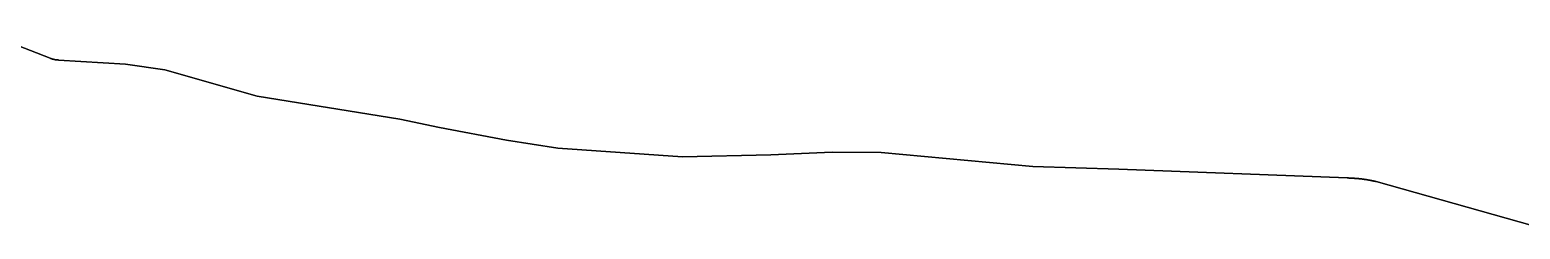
# Model space of a CAD drawing. Header units: inches. Extents: x 130170 to 284068, y 377793 to 804530.
# Drawn here: x 193601 to 195203, y 613534 to 613748 of the extents above; entities that cross this region are included whole.
import ezdxf

# ---------------------------------------------------------------- set-up
doc = ezdxf.new("R2010")
doc.units = ezdxf.units.IN
doc.header["$MEASUREMENT"] = 0
doc.layers.add('muni_il', color=7, linetype='Continuous')

msp = doc.modelspace()

# ---------------------------------------------------------------- linework, layer by layer
at = {"layer": 'muni_il'}
for points in [[(195230.1, 613533.6), (195048.3, 613584.7), (195048.1, 613584.8), (195047.9, 613584.8), (195047.7, 613584.9), (195047.5, 613584.9), (195047.3, 613585), (195047.1, 613585), (195046.9, 613585), (195046.7, 613585.1), (195046.5, 613585.1), (195046.3, 613585.2), (195046.2, 613585.2), (195046, 613585.3), (195045.8, 613585.3), (195045.6, 613585.3), (195045.4, 613585.4), (195045.2, 613585.4), (195045, 613585.5), (195044.8, 613585.5), (195044.6, 613585.6), (195044.4, 613585.6), (195044.2, 613585.6), (195044, 613585.7), (195043.8, 613585.7), (195043.6, 613585.8), (195043.4, 613585.8), (195043.2, 613585.8), (195043, 613585.9), (195042.8, 613585.9), (195042.6, 613585.9), (195042.4, 613586), (195042.2, 613586), (195042, 613586.1), (195041.8, 613586.1), (195041.6, 613586.1), (195041.4, 613586.2), (195041.3, 613586.2), (195041.1, 613586.2), (195040.9, 613586.3), (195040.7, 613586.3), (195040.5, 613586.4), (195040.3, 613586.4), (195040.1, 613586.4), (195039.9, 613586.5), (195039.7, 613586.5), (195039.5, 613586.5), (195039.3, 613586.6), (195039.1, 613586.6), (195038.9, 613586.6), (195038.7, 613586.7), (195038.5, 613586.7), (195038.3, 613586.7), (195038.1, 613586.8), (195037.9, 613586.8), (195037.7, 613586.8), (195037.5, 613586.8), (195037.3, 613586.9), (195037.1, 613586.9), (195036.9, 613586.9), (195036.7, 613587), (195036.5, 613587), (195036.3, 613587), (195036.1, 613587.1), (195035.9, 613587.1), (195035.7, 613587.1), (195035.5, 613587.1), (195035.3, 613587.2), (195035.1, 613587.2), (195034.9, 613587.2), (195034.7, 613587.3), (195034.5, 613587.3), (195034.3, 613587.3), (195034.1, 613587.3), (195033.9, 613587.4), (195033.7, 613587.4), (195033.5, 613587.4), (195033.3, 613587.4), (195033.1, 613587.5), (195033, 613587.5), (195032.8, 613587.5), (195032.6, 613587.5), (195032.4, 613587.6), (195032.2, 613587.6), (195032, 613587.6), (195031.8, 613587.6), (195031.6, 613587.7), (195031.4, 613587.7), (195031.2, 613587.7), (195031, 613587.7), (195030.8, 613587.7), (195030.6, 613587.8), (195030.4, 613587.8), (195030.2, 613587.8), (195030, 613587.8), (195029.8, 613587.8), (195029.6, 613587.9), (195029.4, 613587.9), (195029.2, 613587.9), (195029, 613587.9), (195028.8, 613587.9), (195028.6, 613588), (195028.4, 613588), (195028.2, 613588), (195028, 613588), (195027.8, 613588), (195027.6, 613588.1), (195027.4, 613588.1), (195027.2, 613588.1), (195027, 613588.1), (195026.8, 613588.1), (195026.6, 613588.1), (195026.4, 613588.2), (195026.2, 613588.2), (195026, 613588.2), (195025.8, 613588.2), (195025.6, 613588.2), (195025.4, 613588.2), (195025.2, 613588.2), (195025, 613588.3), (195024.8, 613588.3), (195024.6, 613588.3), (195024.4, 613588.3), (195024.2, 613588.3), (195024, 613588.3), (195023.8, 613588.3), (195023.6, 613588.3), (195023.4, 613588.4), (195023.2, 613588.4), (195023, 613588.4), (195022.8, 613588.4), (195022.6, 613588.4), (195022.4, 613588.4), (195022.2, 613588.4), (195022, 613588.4), (195021.8, 613588.4), (195021.6, 613588.4), (195021.4, 613588.5), (195021.2, 613588.5), (195021, 613588.5), (195020.8, 613588.5), (195020.6, 613588.5), (195020.4, 613588.5), (195020.2, 613588.5), (195020, 613588.5), (195019.8, 613588.5), (195019.6, 613588.5), (195019.4, 613588.5), (195019.2, 613588.5), (195019, 613588.5), (195018.8, 613588.5), (195018.6, 613588.6), (195018.4, 613588.6), (195018.2, 613588.6), (195018, 613588.6), (195017.8, 613588.6), (195017.6, 613588.6), (195017.4, 613588.6), (195017.2, 613588.6), (194771.6, 613597.9), (194679.5, 613600.8), (194516.5, 613616), (194463.5, 613616.2), (194397.8, 613613.5), (194302.9, 613611.3), (194168.7, 613620.6), (194113.7, 613629.3), (194041.6, 613642.8), (193999.1, 613651.8), (193845.8, 613676.4), (193746.5, 613704.7), (193704.1, 613710.8), (193632.3, 613715.2), (193632, 613715.3), (193631.8, 613715.3), (193631.6, 613715.3), (193631.4, 613715.3), (193631.2, 613715.3), (193631, 613715.3), (193630.8, 613715.3), (193630.6, 613715.3), (193630.4, 613715.4), (193630.2, 613715.4), (193630, 613715.4), (193629.8, 613715.4), (193629.6, 613715.5), (193629.4, 613715.5), (193629.2, 613715.5), (193629, 613715.5), (193628.8, 613715.6), (193628.6, 613715.6), (193628.4, 613715.6), (193628.2, 613715.7), (193628, 613715.7), (193627.8, 613715.7), (193627.6, 613715.8), (193627.4, 613715.8), (193627.2, 613715.9), (193627, 613715.9), (193626.8, 613716), (193626.6, 613716), (193626.4, 613716), (193626.3, 613716.1), (193626.1, 613716.1), (193625.9, 613716.2), (193625.7, 613716.3), (193625.5, 613716.3), (193625.3, 613716.4), (193625.1, 613716.4), (193624.9, 613716.5), (193624.7, 613716.5), (193624.5, 613716.6), (193624.3, 613716.7), (193624.1, 613716.7), (193624, 613716.8), (193623.8, 613716.9), (193623.6, 613716.9), (193623.4, 613717), (193623.2, 613717.1), (193544.9, 613747.6)], [(193544.9, 613747.6), (193623.2, 613717.1), (193623.4, 613717), (193623.6, 613716.9), (193623.8, 613716.9), (193624, 613716.8), (193624.1, 613716.7), (193624.3, 613716.7), (193624.5, 613716.6), (193624.7, 613716.5), (193624.9, 613716.5), (193625.1, 613716.4), (193625.3, 613716.4), (193625.5, 613716.3), (193625.7, 613716.3), (193625.9, 613716.2), (193626.1, 613716.1), (193626.3, 613716.1), (193626.4, 613716), (193626.6, 613716), (193626.8, 613716), (193627, 613715.9), (193627.2, 613715.9), (193627.4, 613715.8), (193627.6, 613715.8), (193627.8, 613715.7), (193628, 613715.7), (193628.2, 613715.7), (193628.4, 613715.6), (193628.6, 613715.6), (193628.8, 613715.6), (193629, 613715.5), (193629.2, 613715.5), (193629.4, 613715.5), (193629.6, 613715.5), (193629.8, 613715.4), (193630, 613715.4), (193630.2, 613715.4), (193630.4, 613715.4), (193630.6, 613715.3), (193630.8, 613715.3), (193631, 613715.3), (193631.2, 613715.3), (193631.4, 613715.3), (193631.6, 613715.3), (193631.8, 613715.3), (193632, 613715.3), (193632.3, 613715.2), (193704.1, 613710.8), (193746.5, 613704.7), (193845.8, 613676.4), (193999.1, 613651.8), (194041.6, 613642.8), (194113.7, 613629.3), (194168.7, 613620.6), (194302.9, 613611.3), (194397.8, 613613.5), (194463.5, 613616.2), (194516.5, 613616), (194679.5, 613600.8), (194771.6, 613597.9), (195017.2, 613588.6), (195017.4, 613588.6), (195017.6, 613588.6), (195017.8, 613588.6), (195018, 613588.6), (195018.2, 613588.6), (195018.4, 613588.6), (195018.6, 613588.6), (195018.8, 613588.5), (195019, 613588.5), (195019.2, 613588.5), (195019.4, 613588.5), (195019.6, 613588.5), (195019.8, 613588.5), (195020, 613588.5), (195020.2, 613588.5), (195020.4, 613588.5), (195020.6, 613588.5), (195020.8, 613588.5), (195021, 613588.5), (195021.2, 613588.5), (195021.4, 613588.5), (195021.6, 613588.4), (195021.8, 613588.4), (195022, 613588.4), (195022.2, 613588.4), (195022.4, 613588.4), (195022.6, 613588.4), (195022.8, 613588.4), (195023, 613588.4), (195023.2, 613588.4), (195023.4, 613588.4), (195023.6, 613588.3), (195023.8, 613588.3), (195024, 613588.3), (195024.2, 613588.3), (195024.4, 613588.3), (195024.6, 613588.3), (195024.8, 613588.3), (195025, 613588.3), (195025.2, 613588.2), (195025.4, 613588.2), (195025.6, 613588.2), (195025.8, 613588.2), (195026, 613588.2), (195026.2, 613588.2), (195026.4, 613588.2), (195026.6, 613588.1), (195026.8, 613588.1), (195027, 613588.1), (195027.2, 613588.1), (195027.4, 613588.1), (195027.6, 613588.1), (195027.8, 613588), (195028, 613588), (195028.2, 613588), (195028.4, 613588), (195028.6, 613588), (195028.8, 613587.9), (195029, 613587.9), (195029.2, 613587.9), (195029.4, 613587.9), (195029.6, 613587.9), (195029.8, 613587.8), (195030, 613587.8), (195030.2, 613587.8), (195030.4, 613587.8), (195030.6, 613587.8), (195030.8, 613587.7), (195031, 613587.7), (195031.2, 613587.7), (195031.4, 613587.7), (195031.6, 613587.7), (195031.8, 613587.6), (195032, 613587.6), (195032.2, 613587.6), (195032.4, 613587.6), (195032.6, 613587.5), (195032.8, 613587.5), (195033, 613587.5), (195033.1, 613587.5), (195033.3, 613587.4), (195033.5, 613587.4), (195033.7, 613587.4), (195033.9, 613587.4), (195034.1, 613587.3), (195034.3, 613587.3), (195034.5, 613587.3), (195034.7, 613587.3), (195034.9, 613587.2), (195035.1, 613587.2), (195035.3, 613587.2), (195035.5, 613587.1), (195035.7, 613587.1), (195035.9, 613587.1), (195036.1, 613587.1), (195036.3, 613587), (195036.5, 613587), (195036.7, 613587), (195036.9, 613586.9), (195037.1, 613586.9), (195037.3, 613586.9), (195037.5, 613586.8), (195037.7, 613586.8), (195037.9, 613586.8), (195038.1, 613586.8), (195038.3, 613586.7), (195038.5, 613586.7), (195038.7, 613586.7), (195038.9, 613586.6), (195039.1, 613586.6), (195039.3, 613586.6), (195039.5, 613586.5), (195039.7, 613586.5), (195039.9, 613586.5), (195040.1, 613586.4), (195040.3, 613586.4), (195040.5, 613586.4), (195040.7, 613586.3), (195040.9, 613586.3), (195041.1, 613586.2), (195041.3, 613586.2), (195041.4, 613586.2), (195041.6, 613586.1), (195041.8, 613586.1), (195042, 613586.1), (195042.2, 613586), (195042.4, 613586), (195042.6, 613585.9), (195042.8, 613585.9), (195043, 613585.9), (195043.2, 613585.8), (195043.4, 613585.8), (195043.6, 613585.8), (195043.8, 613585.7), (195044, 613585.7), (195044.2, 613585.6), (195044.4, 613585.6), (195044.6, 613585.6), (195044.8, 613585.5), (195045, 613585.5), (195045.2, 613585.4), (195045.4, 613585.4), (195045.6, 613585.3), (195045.8, 613585.3), (195046, 613585.3), (195046.2, 613585.2), (195046.3, 613585.2), (195046.5, 613585.1), (195046.7, 613585.1), (195046.9, 613585), (195047.1, 613585), (195047.3, 613585), (195047.5, 613584.9), (195047.7, 613584.9), (195047.9, 613584.8), (195048.1, 613584.8), (195048.3, 613584.7), (195230.1, 613533.6)]]:
    msp.add_lwpolyline(points, dxfattribs=at)

doc.saveas('drawing.dxf')
